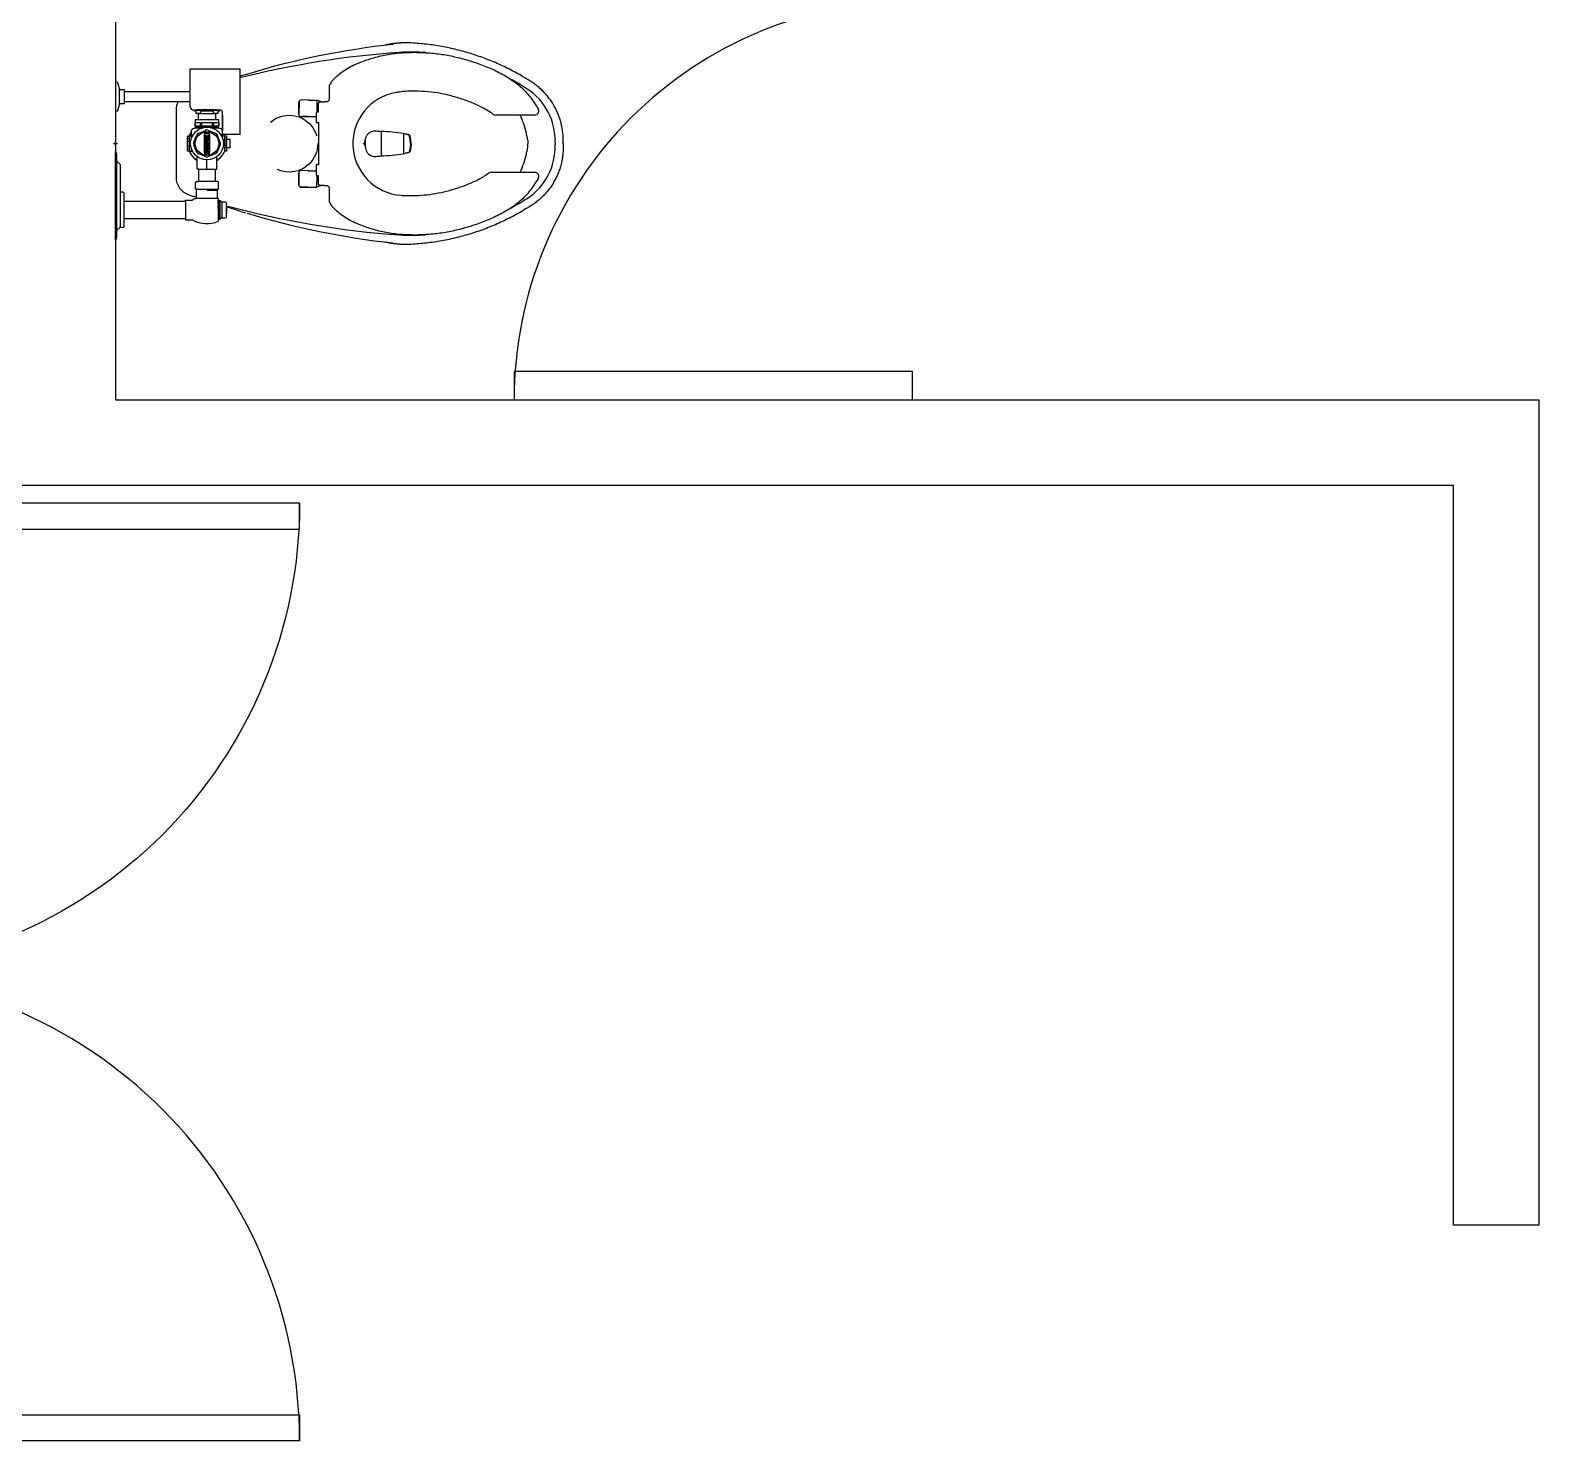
# Model space of a CAD drawing. Header units: metres. Extents: x -22 to 564, y 0 to 143.
# Drawn here: x 237.104 to 239.754, y 50.347 to 52.824 of the extents above; entities that cross this region are included whole.
import ezdxf

# ---------------------------------------------------------------- set-up
doc = ezdxf.new("R2010")
doc.units = ezdxf.units.M
doc.linetypes.add('XREF 2N NEURO-ONCOLOGIA$0$XR-00$0$HIDDEN', pattern=[0.375, 0.25, -0.125])
for name, color, linetype in [('XREF 2N NEURO-ONCOLOGIA$0$CANCELES', 1, 'Continuous'), ('XREF 2N NEURO-ONCOLOGIA$0$Mobiliario Fijo', 40, 'Continuous'), ('XREF 2N NEURO-ONCOLOGIA$0$MUROS', 3, 'Continuous'), ('XREF 2N NEURO-ONCOLOGIA$0$PUERTAS', 253, 'Continuous')]:
    doc.layers.add(name, color=color, linetype=linetype)

# ---------------------------------------------------------------- blocks, each defined once
blk = doc.blocks.new('XREF 2N NEURO-ONCOLOGIA$0$WC CON FLUXO')
for p, q in [((-0.0034, 0), (0.0034, 0)), ((0, 0.0034), (0, -0.0034)), ((0.107, 0), (0.0582, 0)), ((-0.0197, -0.0022), (-0.0141, -0.0008)), ((0.0575, -0.0007), (0.0576, -0.0026)), ((0.0575, -0.0007), (0.1078, -0.0007)), ((0.0585, -0.0037), (0.069, -0.0067)), ((0.069, -0.0067), (0.0964, -0.0067)), ((0.0705, -0.0086), (0.0708, -0.0154)), ((0.0708, -0.0154), (0.0946, -0.0154)), ((0.0736, -0.1306), (0.0736, -0.0154)), ((0.0918, -0.0155), (0.0917, -0.1306)), ((0.0946, -0.0154), (0.0948, -0.0086)), ((0.0964, -0.0067), (0.1066, -0.0038)), ((0.1072, 0), (0.107, 0)), ((0.1078, -0.0025), (0.1078, -0.0007)), ((-0.0587, -0.1062), (-0.0589, -0.1062)), ((0.0587, -0.1062), (-0.0587, -0.1062)), ((-0.013, -0.1295), (-0.013, -0.1264)), ((-0.013, -0.1295), (-0.013, -0.1336)), ((-0.0127, -0.1264), (-0.0127, -0.1292)), ((-0.0086, -0.1264), (-0.0086, -0.1292)), ((-0.004, -0.1264), (-0.004, -0.1292)), ((0.0044, -0.1264), (0.0044, -0.1292)), ((0.009, -0.1264), (0.009, -0.1292)), ((0.0131, -0.1264), (0.0131, -0.1292)), ((0.0134, -0.1336), (0.0134, -0.1264)), ((0.0587, -0.1062), (0.0589, -0.1062)), ((0.0732, -0.1305), (0.0664, -0.1305)), ((0.131, -0.1305), (0.0921, -0.1305)), ((0.131, -0.2187), (0.131, -0.1305)), ((-0.0958, -0.1423), (-0.0805, -0.1423)), ((-0.0805, -0.1423), (-0.08, -0.1433)), ((-0.0805, -0.1423), (-0.0801, -0.1593)), ((-0.08, -0.1433), (-0.08, -0.1403)), ((-0.08, -0.1403), (-0.0684, -0.1403)), ((-0.08, -0.1433), (-0.08, -0.1809)), ((-0.0663, -0.1424), (-0.0663, -0.1461)), ((-0.0233, -0.1591), (-0.0175, -0.145)), ((-0.0175, -0.165), (-0.0175, -0.1562)), ((-0.0174, -0.1563), (-0.0174, -0.1649)), ((-0.0154, -0.1429), (-0.0019, -0.1373)), ((0.0024, -0.1373), (0.0149, -0.1425)), ((0.0101, -0.1336), (0.0245, -0.1336)), ((0.0178, -0.1563), (0.0178, -0.1649)), ((0.0179, -0.145), (0.0233, -0.1579)), ((0.0179, -0.165), (0.0179, -0.1562)), ((0.027, -0.1406), (0.0268, -0.1376)), ((0.0276, -0.1396), (0.0276, -0.1521)), ((0.0276, -0.1431), (0.0287, -0.1431)), ((0.0287, -0.1431), (0.0294, -0.1781)), ((0.0287, -0.1431), (0.0292, -0.1439)), ((0.0296, -0.1701), (0.0292, -0.1439)), ((0.0292, -0.1439), (0.0294, -0.1439)), ((0.0294, -0.1439), (0.0298, -0.1431)), ((0.0294, -0.1439), (0.03, -0.1773)), ((0.0304, -0.1781), (0.0298, -0.1431)), ((0.0298, -0.1431), (0.03, -0.1431)), ((0.03, -0.1431), (0.0306, -0.1781)), ((0.03, -0.1431), (0.03, -0.1431)), ((0.03, -0.1431), (0.0304, -0.1439)), ((0.0304, -0.1439), (0.0308, -0.1622)), ((0.0304, -0.1439), (0.0306, -0.1439)), ((0.0306, -0.1439), (0.031, -0.1433)), ((0.0306, -0.1439), (0.0308, -0.1498)), ((0.0308, -0.1498), (0.0309, -0.1593)), ((-0.1331, -0.1809), (-0.1338, -0.1805)), ((-0.1331, -0.181), (-0.1331, -0.181)), ((-0.1331, -0.181), (-0.133, -0.181)), ((-0.133, -0.181), (-0.1329, -0.181)), ((-0.1329, -0.1837), (-0.133, -0.1814)), ((-0.133, -0.1814), (-0.0996, -0.1814)), ((-0.1329, -0.181), (-0.1319, -0.181)), ((-0.1329, -0.1837), (-0.0999, -0.1837)), ((-0.1302, -0.1867), (-0.1329, -0.1837)), ((-0.1319, -0.181), (-0.1269, -0.1809)), ((-0.1269, -0.1809), (-0.1141, -0.1807)), ((-0.1141, -0.1807), (-0.1105, -0.1806)), ((-0.1105, -0.1806), (-0.1008, -0.1805)), ((-0.0999, -0.1837), (-0.1026, -0.1867)), ((-0.1008, -0.1805), (-0.1002, -0.1805)), ((-0.0998, -0.1814), (-0.0999, -0.1837)), ((-0.0996, -0.1805), (-0.0989, -0.1809)), ((-0.0996, -0.1814), (-0.0989, -0.181)), ((-0.0958, -0.1789), (-0.0815, -0.1789)), ((-0.082, -0.1612), (-0.0802, -0.1612)), ((-0.082, -0.1612), (-0.0815, -0.1789)), ((-0.0815, -0.1789), (-0.0807, -0.1775)), ((-0.0807, -0.1775), (-0.0806, -0.1775)), ((-0.0806, -0.1775), (-0.08, -0.1785)), ((-0.0802, -0.1612), (-0.0801, -0.1682)), ((-0.0801, -0.1593), (-0.08, -0.1645)), ((-0.0801, -0.1682), (-0.08, -0.1743)), ((-0.08, -0.1645), (-0.08, -0.1732)), ((-0.08, -0.1732), (-0.08, -0.1742)), ((-0.08, -0.1809), (-0.0684, -0.1809)), ((-0.0663, -0.1789), (-0.0663, -0.1751)), ((-0.0446, -0.1606), (-0.0284, -0.1606)), ((-0.0446, -0.1751), (-0.0446, -0.1777)), ((-0.0446, -0.1777), (-0.0229, -0.1776)), ((-0.0175, -0.1762), (-0.0233, -0.1621)), ((-0.0154, -0.1783), (-0.0013, -0.1842)), ((0.0022, -0.1839), (0.0158, -0.1783)), ((0.0238, -0.1621), (0.0182, -0.1757)), ((0.0267, -0.1839), (0.027, -0.1806)), ((0.0276, -0.1781), (0.0276, -0.1691)), ((0.0276, -0.1691), (0.0276, -0.1816)), ((0.0294, -0.1781), (0.0276, -0.1781)), ((0.0294, -0.1781), (0.0298, -0.1773)), ((0.0298, -0.1773), (0.0296, -0.1701)), ((0.0298, -0.1773), (0.03, -0.1773)), ((0.03, -0.1773), (0.0304, -0.1781)), ((0.0304, -0.1781), (0.0306, -0.1781)), ((0.0306, -0.1781), (0.031, -0.1774)), ((0.0308, -0.1622), (0.0309, -0.1703)), ((0.0309, -0.1593), (0.0309, -0.1605)), ((0.0309, -0.1605), (0.0309, -0.162)), ((0.0309, -0.162), (0.031, -0.1637)), ((0.0309, -0.1703), (0.0309, -0.1724)), ((-0.1026, -0.1867), (-0.1302, -0.1867)), ((-0.1302, -0.1867), (-0.1301, -0.1933)), ((-0.1287, -0.1946), (-0.104, -0.1946)), ((-0.1109, -0.1952), (-0.1109, -0.1949)), ((-0.1028, -0.1933), (-0.1026, -0.1867)), ((-0.0126, -0.1946), (-0.0126, -0.1919)), ((-0.0075, -0.1946), (-0.0075, -0.1919)), ((-0.0031, -0.1946), (-0.0031, -0.1919)), ((0.0058, -0.1946), (0.0058, -0.1919)), ((0.0097, -0.1946), (0.0097, -0.1919)), ((0.0101, -0.1876), (0.0245, -0.1876)), ((0.0134, -0.1919), (0.0134, -0.1876)), ((0.0134, -0.1946), (0.0134, -0.1919)), ((0.0162, -0.2187), (0.0162, -0.1879)), ((0.0162, -0.1879), (0.021, -0.1879)), ((0.0201, -0.1879), (0.0205, -0.1876)), ((0.0209, -0.1879), (0.0213, -0.1876)), ((0.0517, -0.1879), (0.0554, -0.1879)), ((0.0162, -0.2187), (0.131, -0.2187)), ((-0.0763, -0.3379), (-0.0765, -0.3256)), ((-0.0763, -0.3255), (-0.0763, -0.3536)), ((-0.0729, -0.3219), (-0.0727, -0.3219)), ((-0.0726, -0.3219), (-0.0679, -0.3219)), ((-0.0509, -0.3222), (-0.0726, -0.3219)), ((-0.0679, -0.3219), (-0.0561, -0.3219)), ((-0.0561, -0.3219), (-0.0511, -0.3219)), ((-0.0481, -0.353), (-0.0473, -0.326)), ((-0.0476, -0.3384), (-0.0479, -0.353)), ((0.0476, -0.3381), (0.0475, -0.3258)), ((0.0476, -0.3258), (0.0476, -0.353)), ((0.0511, -0.3221), (0.0512, -0.3221)), ((0.0513, -0.3221), (0.0561, -0.3221)), ((0.0731, -0.3224), (0.0513, -0.3221)), ((0.0561, -0.3221), (0.0679, -0.3221)), ((0.0679, -0.3221), (0.0729, -0.3221)), ((0.0759, -0.3542), (0.0767, -0.3262)), ((0.0763, -0.3386), (0.0761, -0.3539)), ((-0.0763, -0.3536), (-0.056, -0.3539)), ((-0.0761, -0.3536), (-0.0761, -0.3536)), ((-0.0752, -0.3536), (-0.0761, -0.3536)), ((-0.0761, -0.3536), (-0.0761, -0.3538)), ((-0.0761, -0.3538), (-0.0761, -0.3539)), ((-0.0735, -0.3627), (-0.0761, -0.3539)), ((-0.0752, -0.3536), (-0.0752, -0.3536)), ((-0.0752, -0.3536), (-0.0729, -0.3536)), ((-0.0742, -0.3721), (-0.0742, -0.3698)), ((-0.0735, -0.3636), (-0.0735, -0.3598)), ((-0.0693, -0.3562), (-0.056, -0.3563)), ((-0.056, -0.353), (-0.0373, -0.353)), ((-0.056, -0.353), (-0.056, -0.3563)), ((-0.0364, -0.3539), (-0.0364, -0.3562)), ((0.0364, -0.3562), (0.0364, -0.3539)), ((0.0373, -0.353), (0.0551, -0.353)), ((0.056, -0.3539), (0.056, -0.3562)), ((0.056, -0.3539), (0.0759, -0.3542)), ((0.0761, -0.3541), (0.0735, -0.3629)), ((0.0735, -0.3598), (0.0735, -0.3636)), ((0.0742, -0.3698), (0.0742, -0.3721)), ((0.0761, -0.3539), (0.0759, -0.3539)), ((0.0761, -0.354), (0.0761, -0.3539)), ((0.0761, -0.3541), (0.0761, -0.354)), ((-0.1069, -0.3779), (-0.1063, -0.3779)), ((-0.1047, -0.377), (-0.1046, -0.3768)), ((-0.1029, -0.3758), (-0.1024, -0.3758)), ((-0.1024, -0.3758), (-0.0787, -0.3758)), ((0.0787, -0.3758), (0.1024, -0.3758)), ((0.1024, -0.3758), (0.1029, -0.3758)), ((0.1069, -0.3779), (0.1052, -0.3779)), ((-0.0026, -0.4379), (-0.0058, -0.4387)), ((0.0058, -0.4387), (-0.0058, -0.4387)), ((0.0026, -0.4379), (0.0058, -0.4387)), ((0.0216, -0.4666), (-0.0216, -0.4666)), ((-0.0907, -0.5014), (-0.0907, -0.5014)), ((0.0181, -0.5057), (-0.0181, -0.5057)), ((-0.0176, -0.5057), (-0.0171, -0.5081)), ((0, -0.5182), (0, -0.5191)), ((0.0176, -0.5057), (0.0171, -0.5081)), ((-0.0501, -0.6597), (-0.0501, -0.7362)), ((0.0501, -0.7362), (0.0501, -0.6674)), ((-0.0062, -0.724), (0, -0.724)), ((0.0062, -0.724), (0, -0.724))]:
    blk.add_line(p, q)
for points in [[(-0.169, -0.0008), (-0.1688, 0)], [(-0.1688, 0), (-0.0143, 0)], [(-0.0141, -0.0008), (-0.0143, 0)], [(-0.169, -0.0008), (-0.1634, -0.0022)], [(-0.1686, -0.0008), (-0.0145, -0.0008)], [(-0.1634, -0.0022), (-0.0197, -0.0022)], [(-0.152, -0.0025), (-0.1464, -0.0081)], [(-0.1473, -0.013), (-0.1477, -0.0069)], [(-0.1452, -0.015), (-0.0876, -0.015)], [(-0.145, -0.0087), (-0.0382, -0.0087)], [(-0.0855, -0.013), (-0.0853, -0.0087)], [(-0.0367, -0.0081), (-0.0312, -0.0025)], [(-0.1318, -0.1231), (-0.1338, -0.1231), (-0.1338, -0.135)], [(-0.101, -0.1231), (-0.099, -0.1231), (-0.099, -0.135)], [(-0.0967, -0.1399), (-0.0965, -0.1403)], [(-0.0958, -0.1412), (-0.0958, -0.1789), (-0.0958, -0.1799)], [(-0.0446, -0.1461), (-0.0446, -0.1435), (-0.0228, -0.1434)], [(-0.0149, -0.1632), (-0.0149, -0.1579), (-0.0132, -0.1579), (-0.0132, -0.1598), (-0.0116, -0.1598), (-0.0116, -0.1579), (-0.0099, -0.1579), (-0.0099, -0.1632), (-0.0116, -0.1632), (-0.0116, -0.1613), (-0.0132, -0.1613), (-0.0132, -0.1632), (-0.0149, -0.1632)], [(-0.0137, -0.1355), (-0.0135, -0.1336), (-0.0096, -0.1336)], [(-0.0074, -0.1618), (-0.0045, -0.1618), (-0.0045, -0.1632), (-0.0091, -0.1632), (-0.0091, -0.1579), (-0.0045, -0.1579), (-0.0045, -0.1593), (-0.0074, -0.1593), (-0.0074, -0.1618)], [(-0.0039, -0.1579), (-0.0023, -0.1579), (-0.0023, -0.1618), (-0.0002, -0.1618), (-0.0002, -0.1632), (-0.0039, -0.1632), (-0.0039, -0.1579)], [(-0.0008, -0.1579), (0.0008, -0.1579), (0.0018, -0.1612), (0.0027, -0.1579), (0.0043, -0.1579), (0.0027, -0.1632), (0.0008, -0.1632), (-0.0008, -0.1579)], [(0.0064, -0.1618), (0.0093, -0.1618), (0.0093, -0.1632), (0.0048, -0.1632), (0.0048, -0.1579), (0.0093, -0.1579), (0.0093, -0.1593), (0.0064, -0.1593), (0.0064, -0.1618)], [(0.0097, -0.1632), (0.0114, -0.1606), (0.0097, -0.1579), (0.0116, -0.1579), (0.0124, -0.1592), (0.0132, -0.1579), (0.0151, -0.1579), (0.0134, -0.1606), (0.0151, -0.1632), (0.0132, -0.1632), (0.0124, -0.1619), (0.0116, -0.1632), (0.0097, -0.1632)], [(0.053, -0.1489), (0.053, -0.1417), (0.0573, -0.1417), (0.0573, -0.1384), (0.0587, -0.1384), (0.0587, -0.1828), (0.0573, -0.1828), (0.0573, -0.1795), (0.053, -0.1795), (0.053, -0.1723), (0.0573, -0.1723), (0.0573, -0.1489), (0.053, -0.1489), (0.053, -0.1723)], [(0.0587, -0.1833), (0.0594, -0.1793), (0.0599, -0.1585), (0.0594, -0.1419), (0.059, -0.1387), (0.0587, -0.1379)], [(-0.0965, -0.1805), (-0.1363, -0.1805)], [(-0.133, -0.1814), (-0.1338, -0.1814), (-0.1331, -0.181), (-0.1331, -0.1809), (-0.1331, -0.1809), (-0.1331, -0.1809), (-0.1331, -0.1809), (-0.1331, -0.1809), (-0.1331, -0.1808), (-0.1331, -0.1808), (-0.1331, -0.1808), (-0.133, -0.1808), (-0.133, -0.1808), (-0.1329, -0.1808), (-0.1329, -0.1808), (-0.1328, -0.1808), (-0.1326, -0.1808), (-0.1322, -0.1808), (-0.1313, -0.1808), (-0.1297, -0.1807), (-0.1275, -0.1807), (-0.1236, -0.1806), (-0.1168, -0.1806), (-0.1117, -0.1805), (-0.1093, -0.1805), (-0.1093, -0.1805)], [(-0.0989, -0.1809), (-0.0989, -0.1809), (-0.0989, -0.1809), (-0.0989, -0.1809), (-0.0989, -0.1809), (-0.0989, -0.1809), (-0.099, -0.1809), (-0.099, -0.1809), (-0.099, -0.1809), (-0.099, -0.1809), (-0.0992, -0.1809), (-0.0998, -0.1809), (-0.1026, -0.181), (-0.1045, -0.181), (-0.1092, -0.1811), (-0.1162, -0.1812), (-0.1277, -0.1813), (-0.1297, -0.1813), (-0.1314, -0.1814), (-0.1325, -0.1814), (-0.1332, -0.1814), (-0.1334, -0.1814)], [(-0.0807, -0.1775), (-0.0811, -0.168), (-0.0812, -0.1612)], [(-0.0074, -0.1612), (-0.005, -0.1612), (-0.005, -0.1599)], [(0.0064, -0.1612), (0.0089, -0.1612), (0.0089, -0.1599)], [(-0.1219, -0.1952), (-0.1219, -0.1949)], [(0.0212, -0.188), (0.0212, -0.1879), (0.0514, -0.1879), (0.0514, -0.1879)]]:
    blk.add_lwpolyline(points)
for points in [[(-0.1318, -0.015), (-0.101, -0.015), (-0.101, -0.1231), (-0.1318, -0.1231)], [(-0.013, -0.1264), (0.0134, -0.1264), (0.0134, -0.1292), (-0.013, -0.1292)], [(-0.0663, -0.1461), (-0.0446, -0.1461), (-0.0446, -0.1751), (-0.0663, -0.1751)], [(0.031, -0.1814), (0.0417, -0.1814), (0.0417, -0.1398), (0.031, -0.1398)], [(0.031, -0.1399), (0.0372, -0.1399), (0.0372, -0.1487), (0.031, -0.1487)], [(0.031, -0.1517), (0.0372, -0.1517), (0.0372, -0.1694), (0.031, -0.1694)], [(0.0417, -0.1455), (0.053, -0.1455), (0.053, -0.1757), (0.0417, -0.1757)], [(0.031, -0.1725), (0.0372, -0.1725), (0.0372, -0.1813), (0.031, -0.1813)], [(-0.0131, -0.1919), (0.0135, -0.1919), (0.0135, -0.1946), (-0.0131, -0.1946)], [(-0.0073, -0.1946), (0.0077, -0.1946), (0.0077, -0.2007), (-0.0073, -0.2007)]]:
    blk.add_lwpolyline(points, close=True)
for radius in [0.0287, 0.0208, 0.0206]:
    blk.add_circle((0.0002, -0.1606), radius)
for centre, radius, start, end in [((0.0582, -0.0007), 0.000699, 90.9528, 179.9884), ((-0.1685, 0.0038), 0.0046, 263.5947, 268.4559), ((-0.1529, -0.0035), 0.00135, 45.0725, 87.1801), ((-0.1452, -0.0129), 0.0021, 183, 270), ((-0.145, -0.0067), 0.00204, 225, 270), ((-0.0876, -0.0129), 0.0021, 270, 357), ((-0.0382, -0.0067), 0.00204, 270, 315), ((-0.0302, -0.0035), 0.00137, 94.7227, 134.7414), ((-0.0146, 0.0033), 0.00404, 271.1487, 276.8791), ((0.059, -0.0024), 0.0014, 186.7349, 251.2313), ((0.0685, -0.0087), 0.00201, 2.8263, 77.3063), ((0.0968, -0.0087), 0.00201, 102.6722, 177.1705), ((0.1064, -0.0024), 0.00142, 280.2182, 357.7148), ((0.1071, -0.0007), 0.000699, 359.9963, 84.9523), ((1.4324, -0.6105), 1.5966, 162.4445, 162.9485), ((-0.0589, -0.1386), 0.0324, 90, 162.4418), ((1.4324, -0.6105), 1.5966, 162.4418, 162.4445), ((0.0002, -0.1606), 0.0342, 112.6823, 150.0864), ((0.0002, -0.1606), 0.0338, 113.03, 149.6072), ((0.0002, -0.1606), 0.0342, 51.9601, 67.3177), ((0.003, -0.1564), 0.0287, 52.4204, 68.7317), ((0.0664, -0.1382), 0.00771, 89.9605, 177.6253), ((0.0589, -0.1386), 0.0324, 63.0756, 90), ((0.0827, -0.0413), 0.0897, 263.9649, 276.0445), ((-0.0899, -0.1604), 0.0506, 150.3792, 203.3877), ((-0.0976, -0.135), 0.0014, 180, 202.3854), ((-0.1465, -0.1622), 0.0546, 24.1417, 29.2361), ((-0.0951, -0.1399), 0.00152, 197.7005, 241.6179), ((-0.0684, -0.1424), 0.0021, 0, 90), ((-0.0138, -0.1466), 0.00402, 112.4999, 157.5001), ((0.0002, -0.3691), 0.2137, 85.2566, 94.7434), ((0.0002, -0.3691), 0.2136, 85.2842, 94.7158), ((0.0002, -0.1412), 0.00442, 60.0251, 118.4175), ((0.0139, -0.1468), 0.00445, 24.0076, 75.6524), ((0.0193, -0.1605), 0.00473, 339.5535, 33.7109), ((0.0206, -0.1386), 0.00627, 9.3541, 51.7711), ((0.0206, -0.1386), 0.00627, 9.3541, 51.7711), ((0.0324, -0.1366), 0.00562, 189.3834, 212.1713), ((-0.0002, -0.1608), 0.0347, 30.4452, 36.7467), ((0.003, -0.1588), 0.0304, 29.7018, 36.0418), ((-0.0953, -0.1812), 0.0014, 109.984, 146.4949), ((0.3455, -0.1572), 0.4265, 180.5403, 182.731), ((-0.0684, -0.1788), 0.0021, 269.9217, 358.0095), ((0.0002, -0.1606), 0.0342, 209.8982, 247.1956), ((0.0002, -0.1606), 0.0338, 210.3928, 246.97), ((-0.0196, -0.1606), 0.00402, 157.4999, 202.5001), ((0.0002, 0.0479), 0.2137, 265.2566, 274.7434), ((-0.0138, -0.1746), 0.00402, 202.4999, 244.6781), ((0.0002, 0.0479), 0.2136, 265.2842, 274.7158), ((-0.0048, -0.1633), 0.00333, 92.771, 141.1546), ((0.0002, -0.1803), 0.00418, 247.9601, 298.5157), ((0.009, -0.1633), 0.00333, 92.771, 141.1546), ((0.0141, -0.1745), 0.00418, 292.9328, 343.6813), ((0.0206, -0.1826), 0.00627, 308.223, 348.2751), ((0.0206, -0.1826), 0.00627, 308.223, 348.2751), ((0.0326, -0.1847), 0.00586, 147.9912, 172.4866), ((0.0023, -0.1619), 0.0318, 322.8069, 330.7575), ((0.0148, -0.1706), 0.0161, 322.8448, 332.2385), ((0.0551, -0.1842), 0.0037, 273.989, 13.1466), ((1.4324, -0.6105), 1.5966, 164.9037, 175.9972), ((-0.1287, -0.1933), 0.00134, 181.5, 270), ((-0.1216, -0.1949), 0.000343, 129.5338, 173.6561), ((-0.1216, -0.1952), 0.000336, 184.2026, 265.607), ((-0.1164, -0.1279), 0.0678, 265.6071, 274.393), ((1.2567, -0.6451), 1.4396, 161.7644, 162.8369), ((-0.1112, -0.1952), 0.000336, 274.393, 0), ((-0.1113, -0.1949), 0.000384, 6.4023, 46.3389), ((-0.1041, -0.1933), 0.00132, 272.56, 359.5188), ((0.0002, -0.1606), 0.0338, 293.03, 298.243), ((-0.001, -0.1578), 0.0373, 292.8404, 297.3937), ((0.0361, -0.0373), 0.1513, 264.2467, 275.9084), ((1.2435, -0.6427), 1.4264, 163.2334, 173.7464), ((1.2435, -0.6427), 1.4264, 162.7735, 163.1187), ((-1.4324, -0.6105), 1.5966, 4.0028, 14.2041), ((-1.2567, -0.6451), 1.4396, 17.1303, 17.2305), ((-1.2427, -0.6426), 1.4255, 16.8408, 17.2004), ((-1.2427, -0.6426), 1.4255, 6.2485, 16.8299), ((-0.0729, -0.3255), 0.00364, 90, 180.8185), ((-0.0727, -0.3255), 0.00364, 89.1815, 180), ((-0.0511, -0.3255), 0.00364, 26.429, 90), ((-0.0509, -0.3259), 0.00364, 358.3631, 89.1815), ((0.0511, -0.3258), 0.00364, 90, 180.8185), ((0.0513, -0.3258), 0.00364, 89.1815, 180), ((0.0729, -0.3258), 0.00364, 26.429, 90), ((0.073, -0.3261), 0.00364, 358.3631, 89.1815), ((-0.0752, -0.3536), 0.00091, 180.8185, 196.1443), ((-0.0373, -0.3539), 0.00091, 0, 90), ((-0.0004, -12.4585), 12.1022, 89.8216, 90.17503), ((0.0373, -0.3539), 0.00091, 90, 180), ((0.0551, -0.3539), 0.00091, 0, 90), ((0.0469, 2.1477), 2.504, 270.1875, 270.5141), ((0.0752, -0.3539), 0.00091, 343.8557, 359.1815), ((-0.0034, -0.496), 0.1575, 131.7258, 132.3304), ((-0.1069, -0.3799), 0.00196, 89.3673, 131.099), ((-0.1063, -0.3761), 0.00184, 269.3463, 330.6492), ((-0.1029, -0.3777), 0.00195, 90.4112, 151.5615), ((-0.0787, -0.3712), 0.00455, 270, 0), ((0.0787, -0.3712), 0.00455, 180, 270), ((0.1029, -0.3777), 0.00195, 28.4386, 89.5888), ((0.1069, -0.3799), 0.00198, 49.0875, 90.4462), ((0.0044, -0.4948), 0.156, 47.6682, 48.2772), ((0.0001, -0.5079), 0.091, 9.2548, 175.9387), ((-0.0014, -0.4367), 0.000598, 317.9323, 342.9776), ((0.0014, -0.4367), 0.000597, 196.9872, 222.103), ((0.519, -0.4383), 0.5413, 182.9967, 187.144), ((-0.5069, -0.4394), 0.5292, 352.8086, 357.0508), ((0.1315, -0.5194), 0.2925, 175.9969, 184.8615), ((-0.1315, -0.5194), 0.2925, 355.0124, 4.0031), ((-0.0006, -0.5183), 0.000937, 263.4365, 309.8712), ((0.0006, -0.5183), 0.000937, 230.1288, 276.5635), ((-0.0574, -0.6597), 0.00728, 0, 37.067), ((0.0574, -0.6674), 0.00728, 142.0152, 180), ((0.252, -0.4971), 0.415, 208.3551, 213.0094), ((0.0197, -0.5584), 0.1676, 245.3845, 256.7621), ((-0.0197, -0.5584), 0.1676, 283.2379, 294.6155), ((-0.252, -0.4971), 0.415, 326.9906, 331.7101), ((-0.0062, -0.6649), 0.1071, 213.0094, 272.1861), ((-0.0574, -0.7362), 0.00728, 238.4381, 0), ((0.0197, -0.5584), 0.1676, 256.7621, 258.2805), ((0.0197, -0.5584), 0.1676, 258.2805, 261.1157), ((0.0062, -0.6649), 0.1071, 267.8139, 326.9906), ((-0.0197, -0.5584), 0.1676, 278.8843, 281.7195), ((-0.0197, -0.5584), 0.1676, 281.7195, 283.2379), ((0.0574, -0.7362), 0.00728, 180, 301.5619), ((0, -0.8279), 0.056, 90, 92.1861), ((0, -0.8279), 0.056, 87.8139, 90)]:
    blk.add_arc(centre, radius, start, end)
blk.add_ellipse((0.1105, -0.4263), major_axis=(-0.0713, 0.1429), ratio=0.110156, start_param=-1.280538, end_param=-1.272211)
for points, knots in [([(-0.0742, -0.3698), (-0.0742, -0.3695), (-0.0741, -0.3691), (-0.074, -0.3682), (-0.0739, -0.3678), (-0.0737, -0.3667), (-0.0737, -0.3661), (-0.0735, -0.3649), (-0.0735, -0.3643), (-0.0735, -0.3636)], [0, 0, 0, 0, 0.25, 0.25, 0.5, 0.5, 0.75, 0.75, 1, 1, 1, 1]), ([(-0.0735, -0.3598), (-0.0735, -0.3595), (-0.0735, -0.3593), (-0.0734, -0.3588), (-0.0733, -0.3586), (-0.0731, -0.3582), (-0.073, -0.358), (-0.0727, -0.3576), (-0.0725, -0.3574), (-0.0721, -0.357), (-0.0719, -0.3569), (-0.0715, -0.3566), (-0.0712, -0.3565), (-0.0707, -0.3564), (-0.0704, -0.3563), (-0.0699, -0.3562), (-0.0696, -0.3562), (-0.0693, -0.3562)], [0, 0, 0, 0, 0.125, 0.125, 0.25, 0.25, 0.375, 0.375, 0.5, 0.5, 0.625, 0.625, 0.75, 0.75, 0.875, 0.875, 1, 1, 1, 1]), ([(0.0693, -0.3562), (0.0696, -0.3562), (0.0699, -0.3562), (0.0704, -0.3563), (0.0707, -0.3564), (0.0712, -0.3565), (0.0715, -0.3566), (0.0719, -0.3569), (0.0721, -0.357), (0.0725, -0.3574), (0.0727, -0.3576), (0.073, -0.358), (0.0731, -0.3582), (0.0733, -0.3586), (0.0734, -0.3588), (0.0735, -0.3593), (0.0735, -0.3595), (0.0735, -0.3598)], [0, 0, 0, 0, 0.125, 0.125, 0.25, 0.25, 0.375, 0.375, 0.5, 0.5, 0.625, 0.625, 0.75, 0.75, 0.875, 0.875, 1, 1, 1, 1]), ([(0.0735, -0.3636), (0.0735, -0.3643), (0.0735, -0.3649), (0.0737, -0.3661), (0.0737, -0.3667), (0.0739, -0.3678), (0.074, -0.3682), (0.0741, -0.3691), (0.0742, -0.3695), (0.0742, -0.3698)], [0, 0, 0, 0, 0.25, 0.25, 0.5, 0.5, 0.75, 0.75, 1, 1, 1, 1]), ([(-0.0612, -0.7424), (-0.0685, -0.7379), (-0.0756, -0.7332), (-0.0857, -0.7253), (-0.089, -0.7226), (-0.0953, -0.7167), (-0.0982, -0.7136), (-0.1066, -0.7038), (-0.1115, -0.6969), (-0.1204, -0.6826), (-0.1244, -0.6752), (-0.1318, -0.6599), (-0.1351, -0.6521), (-0.1411, -0.6361), (-0.1438, -0.628), (-0.1487, -0.6117), (-0.1509, -0.6035), (-0.1546, -0.5869), (-0.1562, -0.5785), (-0.1585, -0.5616), (-0.1593, -0.5532), (-0.1603, -0.5364), (-0.1605, -0.528), (-0.1603, -0.5112), (-0.1599, -0.5028), (-0.1585, -0.4902), (-0.158, -0.486), (-0.1566, -0.4776), (-0.1558, -0.4734), (-0.153, -0.4608), (-0.1507, -0.4526), (-0.1467, -0.4403), (-0.1453, -0.4363), (-0.1431, -0.4303), (-0.1423, -0.4283), (-0.1407, -0.4243), (-0.1398, -0.4224), (-0.1371, -0.4165), (-0.1352, -0.4127), (-0.1311, -0.4053), (-0.1288, -0.4017), (-0.1239, -0.3948), (-0.1212, -0.3915), (-0.1155, -0.3853), (-0.1125, -0.3823), (-0.1094, -0.3795)], [0, 0, 0, 0, 0.0625, 0.0625, 0.09375, 0.09375, 0.125, 0.125, 0.1875, 0.1875, 0.25, 0.25, 0.3125, 0.3125, 0.375, 0.375, 0.4375, 0.4375, 0.5, 0.5, 0.5625, 0.5625, 0.625, 0.625, 0.6875, 0.6875, 0.71875, 0.71875, 0.75, 0.75, 0.8125, 0.8125, 0.84375, 0.84375, 0.859375, 0.859375, 0.875, 0.875, 0.90625, 0.90625, 0.9375, 0.9375, 0.96875, 0.96875, 1, 1, 1, 1]), ([(0.1094, -0.3795), (0.1157, -0.3852), (0.1214, -0.3914), (0.1313, -0.4052), (0.1354, -0.4126), (0.1398, -0.4224), (0.1407, -0.4244), (0.1423, -0.4283), (0.1431, -0.4303), (0.1454, -0.4363), (0.1468, -0.4404), (0.1507, -0.4527), (0.153, -0.4609), (0.1567, -0.4775), (0.1581, -0.4858), (0.1599, -0.5026), (0.1603, -0.5111), (0.1605, -0.5281), (0.1603, -0.5367), (0.1592, -0.5537), (0.1584, -0.5622), (0.1561, -0.5789), (0.1546, -0.5872), (0.1508, -0.6037), (0.1487, -0.6119), (0.1438, -0.6281), (0.1411, -0.6361), (0.135, -0.6521), (0.1317, -0.66), (0.1244, -0.6753), (0.1203, -0.6828), (0.1136, -0.6936), (0.1112, -0.6971), (0.1062, -0.704), (0.1035, -0.7074), (0.0979, -0.7139), (0.095, -0.717), (0.0888, -0.7228), (0.0856, -0.7255), (0.0756, -0.7332), (0.0684, -0.7379), (0.0612, -0.7424)], [0, 0, 0, 0, 0.0625, 0.0625, 0.125, 0.125, 0.140625, 0.140625, 0.15625, 0.15625, 0.1875, 0.1875, 0.25, 0.25, 0.3125, 0.3125, 0.375, 0.375, 0.4375, 0.4375, 0.5, 0.5, 0.5625, 0.5625, 0.625, 0.625, 0.6875, 0.6875, 0.75, 0.75, 0.8125, 0.8125, 0.84375, 0.84375, 0.875, 0.875, 0.90625, 0.90625, 0.9375, 0.9375, 1, 1, 1, 1]), ([(-0.0058, -0.4387), (-0.0066, -0.4389), (-0.0075, -0.4391), (-0.0092, -0.4395), (-0.01, -0.4397), (-0.0125, -0.4404), (-0.0141, -0.4412), (-0.0168, -0.443), (-0.018, -0.4442), (-0.0199, -0.4466), (-0.0207, -0.4479), (-0.0218, -0.4507), (-0.0222, -0.4521), (-0.0224, -0.4543), (-0.0225, -0.455), (-0.0224, -0.4565), (-0.0224, -0.4572), (-0.0221, -0.4608), (-0.0218, -0.4637), (-0.0216, -0.4666)], [0, 0, 0, 0, 0.0625, 0.0625, 0.125, 0.125, 0.25, 0.25, 0.375, 0.375, 0.5, 0.5, 0.625, 0.625, 0.6875, 0.6875, 0.75, 0.75, 1, 1, 1, 1]), ([(-0.001, -0.4371), (-0.001, -0.4372), (-0.0011, -0.4372), (-0.0012, -0.4373), (-0.0012, -0.4373), (-0.0014, -0.4375), (-0.0016, -0.4375), (-0.002, -0.4377), (-0.0023, -0.4378), (-0.0026, -0.4379)], [0, 0, 0, 0, 0.125, 0.125, 0.25, 0.25, 0.5, 0.5, 1, 1, 1, 1]), ([(-0.0008, -0.4369), (-0.0008, -0.4366), (-0.0007, -0.4363), (-0.0005, -0.4359), (-0.0004, -0.4357), (-0.0003, -0.4355), (-0.0003, -0.4355), (-0.0002, -0.4353), (-0.0001, -0.4353), (0.0001, -0.4353), (0.0002, -0.4353), (0.0003, -0.4354), (0.0003, -0.4355), (0.0004, -0.4357), (0.0005, -0.4359), (0.0007, -0.4363), (0.0008, -0.4366), (0.0008, -0.4369)], [0, 0, 0, 0, 0.25, 0.25, 0.375, 0.375, 0.4375, 0.4375, 0.5, 0.5, 0.5625, 0.5625, 0.625, 0.625, 0.75, 0.75, 1, 1, 1, 1]), ([(0.0026, -0.4379), (0.0023, -0.4378), (0.002, -0.4377), (0.0016, -0.4375), (0.0014, -0.4375), (0.0012, -0.4373), (0.0012, -0.4373), (0.0011, -0.4372), (0.001, -0.4372), (0.001, -0.4371)], [0, 0, 0, 0, 0.5, 0.5, 0.75, 0.75, 0.875, 0.875, 1, 1, 1, 1]), ([(0.0058, -0.4387), (0.0066, -0.4389), (0.0075, -0.4391), (0.0092, -0.4395), (0.01, -0.4397), (0.0125, -0.4404), (0.0141, -0.4412), (0.0168, -0.443), (0.018, -0.4442), (0.0199, -0.4466), (0.0207, -0.4479), (0.0218, -0.4507), (0.0222, -0.4521), (0.0224, -0.4543), (0.0225, -0.455), (0.0224, -0.4565), (0.0224, -0.4572), (0.0221, -0.4608), (0.0218, -0.4637), (0.0216, -0.4666)], [0, 0, 0, 0, 0.0625, 0.0625, 0.125, 0.125, 0.25, 0.25, 0.375, 0.375, 0.5, 0.5, 0.625, 0.625, 0.6875, 0.6875, 0.75, 0.75, 1, 1, 1, 1]), ([(-0.0907, -0.5014), (-0.091, -0.5048), (-0.0911, -0.5082), (-0.0912, -0.5149), (-0.0912, -0.5183), (-0.0911, -0.5285), (-0.0907, -0.5352), (-0.0895, -0.5487), (-0.0887, -0.5554), (-0.0864, -0.5686), (-0.085, -0.5752), (-0.0816, -0.5881), (-0.0798, -0.5946), (-0.0756, -0.6073), (-0.0733, -0.6136), (-0.0682, -0.6261), (-0.0654, -0.6323), (-0.0591, -0.6442), (-0.0556, -0.6499), (-0.0515, -0.6554)], [0, 0, 0, 0, 0.0625, 0.0625, 0.125, 0.125, 0.25, 0.25, 0.375, 0.375, 0.5, 0.5, 0.625, 0.625, 0.75, 0.75, 0.875, 0.875, 1, 1, 1, 1]), ([(0.0516, -0.6629), (0.0539, -0.66), (0.056, -0.6569), (0.0599, -0.6506), (0.0617, -0.6474), (0.0669, -0.6376), (0.07, -0.6308), (0.0754, -0.617), (0.0778, -0.61), (0.0822, -0.5959), (0.0842, -0.5888), (0.0875, -0.5744), (0.0888, -0.5671), (0.0908, -0.5524), (0.0914, -0.545), (0.0922, -0.5302), (0.0923, -0.5228), (0.0919, -0.5117), (0.0917, -0.508), (0.0912, -0.5025), (0.091, -0.5006), (0.0906, -0.4978), (0.0905, -0.4969), (0.0902, -0.4951), (0.0901, -0.4941), (0.0899, -0.4932)], [0, 0, 0, 0, 0.0625, 0.0625, 0.125, 0.125, 0.25, 0.25, 0.375, 0.375, 0.5, 0.5, 0.625, 0.625, 0.75, 0.75, 0.875, 0.875, 0.9375, 0.9375, 0.96875, 0.96875, 0.984375, 0.984375, 1, 1, 1, 1]), ([(0, -0.5182), (-0.001, -0.518), (-0.002, -0.5179), (-0.0041, -0.5177), (-0.0051, -0.5176), (-0.0082, -0.5172), (-0.0102, -0.5169), (-0.0127, -0.5164), (-0.0132, -0.5163), (-0.0141, -0.5159), (-0.0145, -0.5156), (-0.0152, -0.515), (-0.0155, -0.5146), (-0.0158, -0.5139), (-0.0159, -0.5134), (-0.0164, -0.5114), (-0.0168, -0.5098), (-0.0171, -0.5081)], [0, 0, 0, 0, 0.125, 0.125, 0.25, 0.25, 0.5, 0.5, 0.5625, 0.5625, 0.625, 0.625, 0.6875, 0.6875, 0.75, 0.75, 1, 1, 1, 1]), ([(-0.0007, -0.5193), (-0.0026, -0.519), (-0.0046, -0.5188), (-0.0085, -0.5182), (-0.0104, -0.5179), (-0.0128, -0.5174), (-0.0133, -0.5172), (-0.0141, -0.5168), (-0.0145, -0.5165), (-0.0152, -0.5157), (-0.0154, -0.5153), (-0.0158, -0.5145), (-0.0159, -0.514), (-0.0164, -0.5117), (-0.0168, -0.5099), (-0.0171, -0.5081)], [0, 0, 0, 0, 0.25, 0.25, 0.5, 0.5, 0.5625, 0.5625, 0.625, 0.625, 0.6875, 0.6875, 0.75, 0.75, 1, 1, 1, 1]), ([(0, -0.5182), (0.001, -0.518), (0.002, -0.5179), (0.0041, -0.5177), (0.0051, -0.5176), (0.0082, -0.5172), (0.0102, -0.5169), (0.0127, -0.5164), (0.0132, -0.5163), (0.0141, -0.5159), (0.0145, -0.5156), (0.0152, -0.515), (0.0155, -0.5146), (0.0158, -0.5139), (0.0159, -0.5134), (0.0164, -0.5114), (0.0168, -0.5098), (0.0171, -0.5081)], [0, 0, 0, 0, 0.125, 0.125, 0.25, 0.25, 0.5, 0.5, 0.5625, 0.5625, 0.625, 0.625, 0.6875, 0.6875, 0.75, 0.75, 1, 1, 1, 1]), ([(0.0007, -0.5193), (0.0026, -0.519), (0.0046, -0.5188), (0.0085, -0.5182), (0.0104, -0.5179), (0.0128, -0.5174), (0.0133, -0.5172), (0.0141, -0.5168), (0.0145, -0.5165), (0.0152, -0.5157), (0.0154, -0.5153), (0.0158, -0.5145), (0.0159, -0.514), (0.0164, -0.5117), (0.0168, -0.5099), (0.0171, -0.5081)], [0, 0, 0, 0, 0.25, 0.25, 0.5, 0.5, 0.5625, 0.5625, 0.625, 0.625, 0.6875, 0.6875, 0.75, 0.75, 1, 1, 1, 1])]:
    blk.add_open_spline(points, degree=3, knots=knots)
for points, weights in [([(-0.1762, -0.4926), (-0.1751, -0.4824), (-0.1727, -0.4725)], [0.94216281398, 0.922339074528, 0.90656203066]), ([(0.1762, -0.4926), (0.1751, -0.4825), (0.1727, -0.4727)], [0.94216281398, 0.922518420865, 0.906847833249]), ([(-0.1769, -0.5175), (-0.1775, -0.505), (-0.1762, -0.4926)], [1, 0.96771874759, 0.94216281398]), ([(0.1769, -0.5175), (0.1775, -0.505), (0.1762, -0.4926)], [1, 0.96771874759, 0.94216281398]), ([(-0.1768, -0.5194), (-0.1769, -0.5185), (-0.1769, -0.5175)], [1, 0.999997543195, 1]), ([(0.1768, -0.5194), (0.1769, -0.5185), (0.1769, -0.5175)], [1, 0.999997543195, 1]), ([(0, -0.7862), (-0.0008, -0.7862), (-0.0016, -0.7862)], [1, 0.999818026965, 1])]:
    blk.add_rational_spline(points, weights, degree=2)
for points, weights, knots in [([(-0.0016, -0.7862), (-0.0705, -0.7889), (-0.1081, -0.731), (-0.1708, -0.6344), (-0.1768, -0.5194)], [1, 0.869595072185, 1, 0.965853886877, 1], [0.004294, 0.004294, 0.004294, 0.32836, 0.32836, 0.9293445, 0.9293445, 0.9293445]), ([(0, -0.7862), (0.0008, -0.7862), (0.0016, -0.7862), (0.0705, -0.7889), (0.1081, -0.731), (0.1708, -0.6344), (0.1768, -0.5194)], [1, 0.999818026965, 1, 0.869595072185, 1, 0.965853886877, 1], [0, 0, 0, 0.004294, 0.004294, 0.32836, 0.32836, 0.9293445, 0.9293445, 0.9293445])]:
    blk.add_rational_spline(points, weights, degree=2, knots=knots)
blk = doc.blocks.new('XREF 2N NEURO-ONCOLOGIA$0$XR-00$0$TZF-1-310')
at = {"linetype": 'XREF 2N NEURO-ONCOLOGIA$0$XR-00$0$HIDDEN', "ltscale": 0.1}
blk.add_circle((0, -0.305), 0.05, dxfattribs=at)
blk.add_blockref('XREF 2N NEURO-ONCOLOGIA$0$WC CON FLUXO', (0, 0))
blk = doc.blocks.new('XREF 2N NEURO-ONCOLOGIA')
at = {"layer": 'XREF 2N NEURO-ONCOLOGIA$0$CANCELES', "elevation": 0}
blk.add_lwpolyline([(19.424, 8.3876, 0.414214), (18.724, 9.0876), (18.724, 8.3876), (18.774, 8.3876), (18.774, 9.0876), (18.724, 9.0876)], format="xyb", dxfattribs=at)
at = {"layer": 'XREF 2N NEURO-ONCOLOGIA$0$MUROS'}
for p, q in [((18.5739, 10.1876), (18.5739, 7.4376)), ((20.6739, 9.7876, 0), (18.7239, 9.7876)), ((18.7239, 9.7876), (18.7239, 7.2876)), ((17.2746, 7.2876), (17.2746, 7.4376)), ((17.2746, 7.4376), (18.5739, 7.4376)), ((18.7239, 7.2876), (17.2746, 7.2876))]:
    blk.add_line(p, q, dxfattribs=at)
at = {"layer": 'XREF 2N NEURO-ONCOLOGIA$0$PUERTAS', "elevation": 0}
for points in [[(16.8957, 9.4643), (16.8957, 10.2876), (16.9415, 10.2876), (16.9415, 9.4643), (16.8957, 9.4643, 0.414214), (17.719, 10.2876)], [(18.5424, 9.4643), (18.5424, 10.2876), (18.4966, 10.2876), (18.4966, 9.4643), (18.5424, 9.4643, -0.414214), (17.719, 10.2876)]]:
    blk.add_lwpolyline(points, format="xyb", dxfattribs=at)
at = {"layer": 'XREF 2N NEURO-ONCOLOGIA$0$Mobiliario Fijo', "transparency": 33554687, "rotation": 359.996374100208}
blk.add_blockref('XREF 2N NEURO-ONCOLOGIA$0$XR-00$0$TZF-1-310', (19.1739, 9.7876, 0), dxfattribs=at)

msp = doc.modelspace()

# ---------------------------------------------------------------- block references
at = {"rotation": 90}
msp.add_blockref('XREF 2N NEURO-ONCOLOGIA', (247.0412, 33.4511), dxfattribs=at)

doc.saveas('drawing.dxf')
